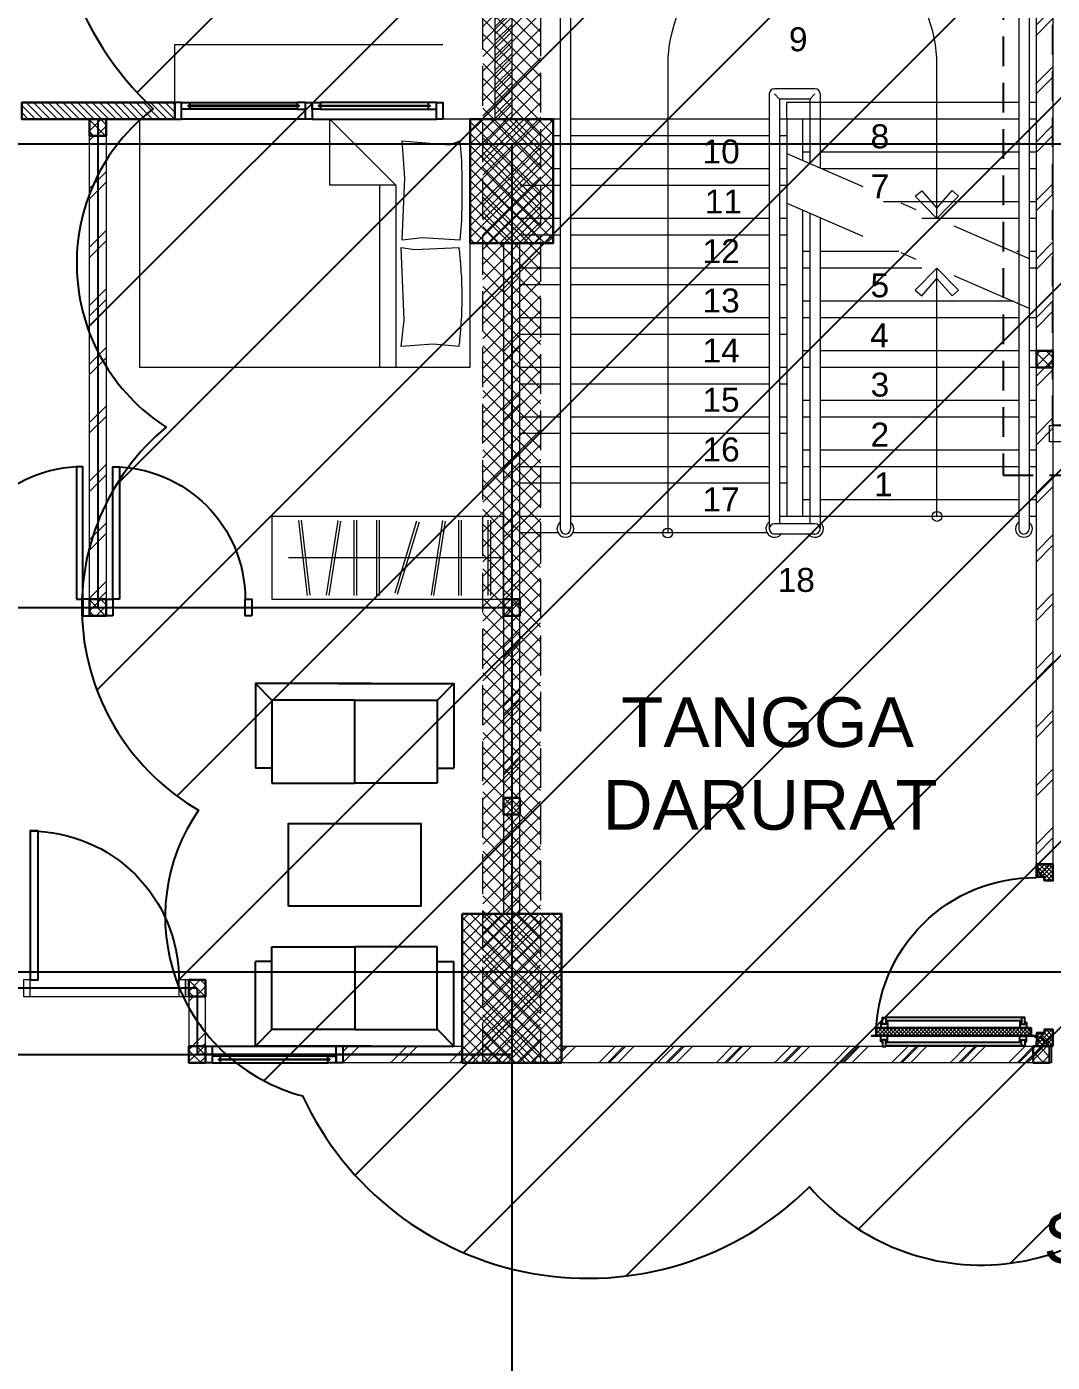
# Model space of a CAD drawing. Header units: millimetres. Extents: x -324 to 75, y -297 to 70.
# Drawn here: x -81.84 to -75.64, y 46.52 to 54.58 of the extents above; entities that cross this region are included whole.
import ezdxf

# ---------------------------------------------------------------- set-up
doc = ezdxf.new("R2010")
doc.units = ezdxf.units.MM
doc.linetypes.add('ACAD_ISO02W100', pattern=[15, 12, -3])
doc.linetypes.add('DASHDOT', pattern=[1, 0.5, -0.25, 0, -0.25])
doc.layers.get('defpoints').update_dxf_attribs({"color": 1})
for name, color, linetype, lineweight in [('ars', 11, 'Continuous', 0), ('ars @ 1', 11, 'Continuous', 0), ('ARSIR', 31, 'Continuous', 5), ('KOL', 1, 'Continuous', 30), ('KOLOM', 4, 'Continuous', 9), ('lan', 7, 'Continuous', 15), ('NOT', 7, 'Continuous', 20), ('Stair', 7, 'Continuous', 15), ('tem', 5, 'Continuous', 20), ('u', 6, 'Continuous', 20)]:
    doc.layers.add(name, color=color, linetype=linetype, lineweight=lineweight)
doc.layers.add('as', color=1, linetype='Continuous', plot=False)
for name, color, linetype in [('FURNITURE', 68, 'Continuous'), ('HID', 1, 'Continuous'), ('Kusen', 30, 'Continuous'), ('STL', 6, 'Continuous')]:
    doc.layers.add(name, color=color, linetype=linetype)
doc.styles.get("Standard").update_dxf_attribs({"font": 'arial.ttf'})
pattern_1 = [(225, (1.1, 1e-06), (-0.014142, 0.014142), []), (135, (1.1, 1e-06), (0.014142, 0.014142), [])]
pattern_2 = [(315, (-2e-13, 1e-06), (0.014142, 0.014142), []), (45, (-2e-13, 1e-06), (-0.014142, 0.014142), [])]
pattern_3 = [(225, (-5.95, -51.3), (0.022097087, -0.022097087), [])]

# ---------------------------------------------------------------- blocks, each defined once
blk = doc.blocks.new("k1'")
at = {"layer": 'ars'}
h = blk.add_hatch(dxfattribs=at)
h.set_pattern_fill('_USER', color=256, scale=0.05, angle=45, double=1, pattern_type=0)
h.set_pattern_definition([(45, (0, -5), (-0.03535534, 0.03535534), []), (135, (0, -5), (-0.03535534, -0.03535534), [])])
h.paths.add_polyline_path([(-0.3, -0.45), (0.3, -0.45), (0.3, 0.45), (-0.3, 0.45)])
at = {"layer": 'KOL'}
blk.add_lwpolyline([(-0.3, -0.45), (0.3, -0.45), (0.3, 0.45), (-0.3, 0.45)], close=True, dxfattribs=at)
blk = doc.blocks.new('T. J1')
at = {"layer": 'Kusen'}
for p, q in [((-0.7188, 0.1), (-0.0688, 0.1)), ((0.7212, 0.1), (0.0712, 0.1)), ((-0.0188, 0), (-0.7688, 0)), ((-0.0688, 0.06), (-0.7188, 0.06)), ((0.0212, 0), (0.7712, 0)), ((0.0712, 0.06), (0.7212, 0.06))]:
    blk.add_line(p, q, dxfattribs=at)
for points in [[(-0.8088, 0), (-0.7688, 0), (-0.7688, 0.1), (-0.8088, 0.1)], [(-0.0188, 0), (0.0212, 0), (0.0212, 0.1), (-0.0188, 0.1)], [(0.8112, 0), (0.7712, 0), (0.7712, 0.1), (0.8112, 0.1)]]:
    blk.add_lwpolyline(points, close=True, dxfattribs=at)
for points in [[(-0.7188, 0.0775), (-0.7188, 0.06), (-0.7688, 0.06), (-0.7688, 0.1), (-0.7188, 0.1), (-0.7188, 0.0825), (-0.7288, 0.0825), (-0.7288, 0.0775), (-0.7188, 0.0775)], [(-0.0688, 0.0775), (-0.0688, 0.06), (-0.0188, 0.06), (-0.0188, 0.1), (-0.0688, 0.1), (-0.0688, 0.0825), (-0.0588, 0.0825), (-0.0588, 0.0775), (-0.0688, 0.0775)], [(0.0712, 0.0775), (0.0712, 0.06), (0.0212, 0.06), (0.0212, 0.1), (0.0712, 0.1), (0.0712, 0.0825), (0.0612, 0.0825), (0.0612, 0.0775), (0.0712, 0.0775)], [(0.7212, 0.0775), (0.7212, 0.06), (0.7712, 0.06), (0.7712, 0.1), (0.7212, 0.1), (0.7212, 0.0825), (0.7312, 0.0825), (0.7312, 0.0775), (0.7212, 0.0775)]]:
    blk.add_lwpolyline(points, dxfattribs=at)
at = {"layer": 'Kusen', "color": 141}
for points in [[(-0.7288, 0.0775), (-0.0588, 0.0775), (-0.0588, 0.0825), (-0.7288, 0.0825)], [(0.7312, 0.0775), (0.0612, 0.0775), (0.0612, 0.0825), (0.7312, 0.0825)]]:
    blk.add_lwpolyline(points, close=True, dxfattribs=at)
blk = doc.blocks.new('P.80')
at = {"layer": 'Kusen'}
for points in [[(-69.8094, -74.8368), (-69.7694, -74.8368), (-69.7694, -74.0368), (-69.8094, -74.0368)], [(-70.6094, -74.9368), (-70.5694, -74.9368), (-70.5694, -74.8368), (-70.6094, -74.8368)], [(-69.7694, -74.9368), (-69.7294, -74.9368), (-69.7294, -74.8368), (-69.7694, -74.8368)]]:
    blk.add_lwpolyline(points, close=True, dxfattribs=at)
blk.add_arc((-69.7694, -74.8368), 0.8, 90, 180, dxfattribs=at)
blk = doc.blocks.new('K 10.10')
at = {"layer": 'ars'}
h = blk.add_hatch(dxfattribs=at)
h.set_pattern_fill('_USER', color=256, scale=0.05, angle=45, double=1, pattern_type=0)
h.set_pattern_definition([(45, (0, 0), (-0.035355339, 0.035355339), []), (135, (0, 0), (-0.035355339, -0.035355339), [])])
h.paths.add_polyline_path([(1560.5383, 1380.4069), (1560.6383, 1380.4069), (1560.6383, 1380.5069), (1560.5383, 1380.5069)])
at = {"layer": 'KOL'}
blk.add_lwpolyline([(1560.5383, 1380.4069), (1560.6383, 1380.4069), (1560.6383, 1380.5069), (1560.5383, 1380.5069)], close=True, dxfattribs=at)
blk = doc.blocks.new('P-90')
at = {"layer": 'Kusen'}
blk.add_lwpolyline([(374.6908, -21.5979), (374.7408, -21.5979), (374.7408, -22.4979), (374.6908, -22.4979)], close=True, dxfattribs=at)
at = {"layer": 'Kusen', "lineweight": 9}
for points in [[(373.8008, -22.4979), (373.8408, -22.4979), (373.8408, -22.5979), (373.8008, -22.5979)], [(374.7408, -22.4979), (374.7808, -22.4979), (374.7808, -22.5979), (374.7408, -22.5979)]]:
    blk.add_lwpolyline(points, close=True, dxfattribs=at)
at = {"layer": 'Kusen'}
blk.add_arc((374.7408, -22.4979), 0.9, 90, 180, dxfattribs=at)
blk = doc.blocks.new('BED1')
at = {"color": 0, "linetype": 'Continuous'}
for points in [[(1.9976, 0), (1.9976, 1.4976), (0, 1.4976), (0, 0), (1.9976, 0)], [(1.5484, 1.0993), (1.1489, 1.0993), (1.1489, 1.4976), (1.5484, 1.0993)], [(1.9346, 1.3656), (1.9443, 1.2458), (1.9467, 1.1259), (1.9467, 1.0061), (1.9443, 0.8862), (1.9346, 0.7663), (1.707, 0.7809), (1.586, 0.7663), (1.6017, 1.1404), (1.586, 1.3656), (1.8717, 1.3426), (1.9346, 1.3656)], [(1.4492, 1.0993), (1.4492, 0)], [(1.5484, 1.0993), (1.5484, 0)], [(1.9298, 0.1235), (1.7724, 0.138), (1.5799, 0.1235), (1.5981, 0.2833), (1.5799, 0.7228), (1.6634, 0.7094), (1.9298, 0.7228)], [(1.9298, 0.1235), (1.931, 0.1332), (1.9322, 0.1429), (1.9334, 0.1513), (1.9346, 0.161), (1.9346, 0.1707), (1.9358, 0.1804), (1.937, 0.1889), (1.9383, 0.1985), (1.9383, 0.2082), (1.9395, 0.2179), (1.9407, 0.2264), (1.9407, 0.2361), (1.9419, 0.2458), (1.9419, 0.2542), (1.9431, 0.2639), (1.9431, 0.2736), (1.9443, 0.2833), (1.9443, 0.2918), (1.9455, 0.3015), (1.9455, 0.3111), (1.9455, 0.3208), (1.9467, 0.3293), (1.9467, 0.339), (1.9467, 0.3487), (1.9467, 0.3584), (1.9479, 0.3668), (1.9479, 0.3765), (1.9479, 0.3862), (1.9479, 0.3959), (1.9479, 0.4044), (1.9479, 0.414), (1.9479, 0.4237), (1.9479, 0.4334), (1.9479, 0.4419), (1.9479, 0.4516), (1.9479, 0.4613), (1.9479, 0.4709), (1.9479, 0.4794), (1.9467, 0.4891), (1.9467, 0.4988), (1.9467, 0.5085), (1.9467, 0.5169), (1.9455, 0.5266), (1.9455, 0.5363), (1.9455, 0.546), (1.9443, 0.5545), (1.9443, 0.5642), (1.9431, 0.5738), (1.9431, 0.5835), (1.9419, 0.592), (1.9419, 0.6017), (1.9407, 0.6114), (1.9407, 0.6199), (1.9395, 0.6295), (1.9383, 0.6392), (1.9383, 0.6489), (1.937, 0.6574), (1.9358, 0.6671), (1.9346, 0.6768), (1.9346, 0.6864), (1.9334, 0.6949), (1.9322, 0.7046), (1.931, 0.7143), (1.9298, 0.7228)]]:
    blk.add_lwpolyline(points, dxfattribs=at)
blk = doc.blocks.new('LEMARI1')
for points in [[(0.6998, 0.4988), (-0.6998, 0.4988)], [(-0.6998, 0), (0.6998, 0), (0.6998, 0.4988), (-0.6998, 0.4988), (-0.6998, 0)], [(-0.5387, 0.4758), (-0.4855, 0.023)], [(-0.4685, 0.0254), (-0.5206, 0.477)], [(-0.3002, 0.4746), (-0.3705, 0.0242)], [(-0.3523, 0.0218), (-0.2821, 0.4709)], [(-0.2034, 0.477), (-0.2034, 0.0218)], [(-0.1852, 0.0218), (-0.1852, 0.477)], [(-0.0678, 0.477), (-0.0678, 0.0218)], [(-0.0496, 0.0218), (-0.0496, 0.477)], [(0.1755, 0.4722), (0.0436, 0.0363)], [(0.0605, 0.0315), (0.1937, 0.4673)], [(0.3317, 0.4746), (0.2627, 0.0242)], [(0.2797, 0.0218), (0.3499, 0.4709)], [(0.4286, 0.477), (0.4286, 0.0218)], [(0.4467, 0.0218), (0.4467, 0.477)], [(0.6053, 0.477), (0.6053, 0.0218)], [(0.6235, 0.0218), (0.6235, 0.477)], [(0.6998, 0.2494), (-0.5993, 0.2494)]]:
    blk.add_lwpolyline(points)
blk = doc.blocks.new('tamu02')
at = {"linetype": 'Continuous'}
for points in [[(-0.5005, 1.2448), (-0.5998, 1.3453)], [(0.1005, 1.3453), (-0.5985, 1.3453), (-0.5985, 0.8339)], [(-0.0993, 1.3453), (0.5998, 1.3453), (0.5998, 0.8339)], [(0.5005, 1.2448), (0.5998, 1.3453)], [(-0.4993, 0.7444), (0, 0.7444), (0, 1.2448), (-0.4993, 1.2448), (-0.4993, 0.7444)], [(0.5005, 0.7444), (0, 0.7444), (0, 1.2448), (0.5005, 1.2448), (0.5005, 0.7444)], [(-0.4993, 0.8339), (-0.5985, 0.8339)], [(0.5005, 0.8339), (0.5998, 0.8339)], [(-0.4993, -0.2444), (0, -0.2444), (0, -0.7448), (-0.4993, -0.7448), (-0.4993, -0.2444)], [(0.5005, -0.2444), (0, -0.2444), (0, -0.7448), (0.5005, -0.7448), (0.5005, -0.2444)], [(0.1005, -0.8453), (-0.5985, -0.8453), (-0.5985, -0.3339)], [(-0.4993, -0.3339), (-0.5985, -0.3339)], [(-0.0993, -0.8453), (0.5998, -0.8453), (0.5998, -0.3339)], [(0.5005, -0.3339), (0.5998, -0.3339)], [(-0.5005, -0.7448), (-0.5998, -0.8453)], [(0.5005, -0.7448), (0.5998, -0.8453)]]:
    blk.add_lwpolyline(points, dxfattribs=at)
blk.add_lwpolyline([(0.4, 0.5), (0.4, 0), (-0.4, 0), (-0.4, 0.5), (0.4, 0.5)])
blk = doc.blocks.new('T. J2')
at = {"layer": 'Kusen'}
for p, q in [((-0.3692, 0.1), (0.2808, 0.1)), ((-0.4192, 0), (0.3308, 0)), ((0.2808, 0.06), (-0.3692, 0.06))]:
    blk.add_line(p, q, dxfattribs=at)
for points in [[(-0.4592, 0), (-0.4192, 0), (-0.4192, 0.1), (-0.4592, 0.1)], [(0.3308, 0), (0.3708, 0), (0.3708, 0.1), (0.3308, 0.1)]]:
    blk.add_lwpolyline(points, close=True, dxfattribs=at)
for points in [[(-0.3692, 0.0775), (-0.3692, 0.06), (-0.4192, 0.06), (-0.4192, 0.1), (-0.3692, 0.1), (-0.3692, 0.0825), (-0.3792, 0.0825), (-0.3792, 0.0775), (-0.3692, 0.0775)], [(0.2808, 0.0775), (0.2808, 0.06), (0.3308, 0.06), (0.3308, 0.1), (0.2808, 0.1), (0.2808, 0.0825), (0.2908, 0.0825), (0.2908, 0.0775), (0.2808, 0.0775)]]:
    blk.add_lwpolyline(points, dxfattribs=at)
at = {"layer": 'Kusen', "color": 141}
blk.add_lwpolyline([(-0.3792, 0.0775), (0.2908, 0.0775), (0.2908, 0.0825), (-0.3792, 0.0825)], close=True, dxfattribs=at)
blk = doc.blocks.new('D-P90')
at = {"layer": 'ars'}
h = blk.add_hatch(dxfattribs=at)
h.set_pattern_fill('ANSI37', color=256, scale=0.005, angle=-90, style=0)
h.set_pattern_definition([(45, (-1350.94906, -1248.591899), (0.01122532015, -0.01122532015), []), (315, (-1350.94906, -1248.591899), (-0.01122532015, -0.01122532015), [])])
h.paths.add_polyline_path([(0.009, -0.1833, -0.414214), (0.01, -0.1843), (0.01, -1.1162, -0.414214), (0.009, -1.1172), (-0.0345, -1.1172, 0.414214), (-0.037, -1.1197), (-0.037, -1.142, -1), (-0.0385, -1.142), (-0.0385, -0.1585, -1), (-0.037, -0.1585), (-0.037, -0.1808, 0.414214), (-0.0345, -0.1833)])
at = {"layer": 'as'}
for p, q in [((-0.0395, -0.1577), (-0.0457, -0.1577)), ((-0.0425, -0.1608), (-0.0425, -0.1546))]:
    blk.add_line(p, q, dxfattribs=at)
at = {"layer": 'HID'}
for p, q in [((-0.0437, -0.1248), (-0.0915, -0.077)), ((-0.0423, -0.1234), (-0.0907, -0.075)), ((0.9423, -0.1234), (0.9907, -0.075)), ((0.9437, -0.1248), (0.9915, -0.077)), ((-0.0657, -0.147), (-0.023, -0.1043)), ((-0.0628, -0.147), (-0.023, -0.1072)), ((0.9657, -0.147), (0.923, -0.1043)), ((0.9628, -0.147), (0.923, -0.1072))]:
    blk.add_line(p, q, dxfattribs=at)
for points in [[(-0.0439, -0.1252), (-0.044, -0.1251), (-0.042, -0.1231), (-0.0419, -0.1232)], [(0.9439, -0.1252), (0.944, -0.1251), (0.942, -0.1231), (0.9419, -0.1232)]]:
    blk.add_lwpolyline(points, dxfattribs=at)
at = {"layer": 'KOL'}
blk.add_line((0.97, -0.13), (0.97, -0.15), dxfattribs=at)
at = {"layer": 'Kusen'}
for p, q in [((-0.0422, -0.1567), (-0.0378, -0.1577)), ((-0.0419, -0.1553), (-0.0376, -0.1562))]:
    blk.add_line(p, q, dxfattribs=at)
at = {"layer": 'Kusen', "ltscale": 2}
for p, q in [((-0.0986, -0.2206), (-0.0986, -1.0599)), ((-0.0786, -0.2406), (-0.0786, -1.0599)), ((-0.074, -0.2106), (-0.04, -0.2106)), ((-0.074, -0.2206), (-0.074, -0.2106)), ((-0.074, -0.2506), (-0.074, -0.2406)), ((-0.0615, -0.2506), (-0.0615, -0.2106)), ((-0.04, -0.2506), (-0.04, -0.2106)), ((0.0455, -0.2106), (0.0115, -0.2106)), ((0.0115, -0.2506), (0.0115, -0.2106)), ((0.033, -0.2506), (0.033, -0.2106)), ((0.0455, -0.2206), (0.0455, -0.2106)), ((0.0455, -0.2506), (0.0455, -0.2406)), ((0.0528, -0.2406), (0.0528, -1.0599)), ((0.0728, -0.2206), (0.0728, -1.0599)), ((-0.074, -0.2506), (-0.04, -0.2506)), ((0.0455, -0.2506), (0.0115, -0.2506)), ((-0.074, -1.0499), (-0.04, -1.0499)), ((-0.074, -1.0499), (-0.074, -1.0599)), ((-0.074, -1.0799), (-0.074, -1.0899)), ((-0.074, -1.0899), (-0.04, -1.0899)), ((-0.0615, -1.0499), (-0.0615, -1.0899)), ((-0.04, -1.0499), (-0.04, -1.0899)), ((0.0455, -1.0499), (0.0115, -1.0499)), ((0.0115, -1.0499), (0.0115, -1.0899)), ((0.0455, -1.0899), (0.0115, -1.0899)), ((0.033, -1.0499), (0.033, -1.0899)), ((0.0455, -1.0499), (0.0455, -1.0599)), ((0.0455, -1.0799), (0.0455, -1.0899))]:
    blk.add_line(p, q, dxfattribs=at)
for points in [[(-0.0986, -0.2406), (-0.0615, -0.2406), (-0.0615, -0.2206), (-0.0986, -0.2206), (-0.0986, -0.2406)], [(0.0728, -0.2406), (0.033, -0.2406), (0.033, -0.2206), (0.0728, -0.2206), (0.0728, -0.2406)], [(-0.1013, -1.0599), (-0.0615, -1.0599), (-0.0615, -1.0799), (-0.1013, -1.0799), (-0.1013, -1.0599)], [(0.0728, -1.0599), (0.033, -1.0599), (0.033, -1.0799), (0.0728, -1.0799), (0.0728, -1.0599)]]:
    blk.add_lwpolyline(points, dxfattribs=at)
at = {"layer": 'Kusen'}
blk.add_circle((-0.0425, -0.1577), 0.001, dxfattribs=at)
for radius, start, end in [(0.0025, 75.78042, 11.38506), (0.9611, 270, 0.45972)]:
    blk.add_arc((-0.0425, -0.1577), radius, start, end, dxfattribs=at)
at = {"layer": 'STL'}
for p, q in [((-0.0385, -0.1585), (-0.0385, -1.142)), ((-0.037, -0.1808), (-0.037, -0.1585)), ((-0.0345, -0.1833), (0.009, -0.1833)), ((0.01, -0.1843), (0.01, -1.1162)), ((-0.037, -1.1197), (-0.037, -1.142)), ((-0.0345, -1.1172), (0.009, -1.1172))]:
    blk.add_line(p, q, dxfattribs=at)
for points in [[(0, -0.1002), (0, -0.1032), (-0.0185, -0.1032, 0.414214), (-0.02, -0.1047), (-0.02, -0.148, -0.414214), (-0.022, -0.15), (-0.068, -0.15, -0.414214), (-0.07, -0.148), (-0.07, -0.13), (-0.067, -0.13), (-0.067, -0.1455, 0.414214), (-0.0655, -0.147), (-0.0245, -0.147, 0.414214), (-0.023, -0.1455), (-0.023, -0.1022, -0.414214), (-0.021, -0.1002)], [(0.9, -0.1002), (0.9, -0.1032), (0.9185, -0.1032, -0.414214), (0.92, -0.1047), (0.92, -0.148, 0.414214), (0.922, -0.15), (0.968, -0.15, 0.414214), (0.97, -0.148), (0.97, -0.13), (0.967, -0.13), (0.967, -0.1455, -0.414214), (0.9655, -0.147), (0.9245, -0.147, -0.414214), (0.923, -0.1455), (0.923, -0.1022, 0.414214), (0.921, -0.1002)]]:
    blk.add_lwpolyline(points, format="xyb", close=True, dxfattribs=at)
blk.add_lwpolyline([(0.009, -0.1818), (-0.0345, -0.1818, -0.414214), (-0.0355, -0.1808), (-0.0355, -0.1585, 1), (-0.04, -0.1585), (-0.04, -1.142, 1), (-0.0355, -1.142), (-0.0355, -1.1197, -0.414214), (-0.0345, -1.1187), (0.009, -1.1187, 0.414214), (0.0115, -1.1162), (0.0115, -0.1843)], format="xyb", dxfattribs=at)
for centre, radius, start, end in [((-0.0377, -0.1585), 0.00075, 0, 180), ((-0.0345, -0.1808), 0.0025, 180, 270), ((0.009, -0.1843), 0.0025, 360, 90), ((0.009, -0.1843), 0.001, 360, 90), ((-0.0345, -1.1197), 0.0025, 90, 180), ((0.009, -1.1162), 0.001, 270, 0), ((-0.0377, -1.142), 0.00075, 180, 0)]:
    blk.add_arc(centre, radius, start, end, dxfattribs=at)
blk = doc.blocks.new('PINTU DARURAT')
at = {"layer": 'ARSIR'}
h = blk.add_hatch(dxfattribs=at)
h.set_pattern_fill('_USER', color=256, scale=0.02, angle=315, style=0, double=1, pattern_type=0)
h.set_pattern_definition(pattern_2)
edge = h.paths.add_edge_path()
edge.add_line((0, 0), (0.1, 0))
edge.add_line((0.1, 0), (0.1, 0.0502))
edge.add_line((0.1, 0.0502), (0.077, 0.0502))
edge.add_line((0.077, 0.0502), (0.077, 0.0955))
edge.add_arc((0.0755, 0.0955), 0.0015, 360, 450)
edge.add_line((0.0755, 0.097), (0.0345, 0.097))
edge.add_arc((0.0345, 0.0955), 0.0015, 90, 180)
edge.add_line((0.033, 0.0955), (0.033, 0.08))
edge.add_line((0.033, 0.08), (0.03, 0.08))
edge.add_line((0.03, 0.08), (0.03, 0.1))
edge.add_line((0.03, 0.1), (0, 0.1))
edge.add_line((0, 0.1), (0, 0))
h = blk.add_hatch(dxfattribs=at)
h.set_pattern_fill('_USER', color=256, scale=0.02, angle=315, style=0, double=1, pattern_type=0)
h.set_pattern_definition(pattern_2)
edge = h.paths.add_edge_path()
edge.add_line((0, 0), (0.1, 0))
edge.add_line((0.1, 0), (0.1, 0.0502))
edge.add_line((0.1, 0.0502), (0.077, 0.0502))
edge.add_line((0.077, 0.0502), (0.077, 0.0955))
edge.add_arc((0.0755, 0.0955), 0.0015, 360, 450)
edge.add_line((0.0755, 0.097), (0.0345, 0.097))
edge.add_arc((0.0345, 0.0955), 0.0015, 90, 180)
edge.add_line((0.033, 0.0955), (0.033, 0.08))
edge.add_line((0.033, 0.08), (0.03, 0.08))
edge.add_line((0.03, 0.08), (0.03, 0.1))
edge.add_line((0.03, 0.1), (0, 0.1))
edge.add_line((0, 0.1), (0, 0))
h = blk.add_hatch(dxfattribs=at)
h.set_pattern_fill('_USER', color=256, scale=0.02, angle=315, style=0, double=1, pattern_type=0)
h.set_pattern_definition(pattern_1)
edge = h.paths.add_edge_path()
edge.add_line((1.1, 0), (1, 0))
edge.add_line((1, 0), (1, 0.0502))
edge.add_line((1, 0.0502), (1.023, 0.0502))
edge.add_line((1.023, 0.0502), (1.023, 0.0955))
edge.add_arc((1.0245, 0.0955), 0.0015, -630, -540, ccw=False)
edge.add_line((1.0245, 0.097), (1.0655, 0.097))
edge.add_arc((1.0655, 0.0955), 0.0015, -360, -270, ccw=False)
edge.add_line((1.067, 0.0955), (1.067, 0.08))
edge.add_line((1.067, 0.08), (1.07, 0.08))
edge.add_line((1.07, 0.08), (1.07, 0.1))
edge.add_line((1.07, 0.1), (1.1, 0.1))
edge.add_line((1.1, 0.1), (1.1, 0))
h = blk.add_hatch(dxfattribs=at)
h.set_pattern_fill('_USER', color=256, scale=0.02, angle=315, style=0, double=1, pattern_type=0)
h.set_pattern_definition(pattern_1)
edge = h.paths.add_edge_path()
edge.add_line((1.1, 0), (1, 0))
edge.add_line((1, 0), (1, 0.0502))
edge.add_line((1, 0.0502), (1.023, 0.0502))
edge.add_line((1.023, 0.0502), (1.023, 0.0955))
edge.add_arc((1.0245, 0.0955), 0.0015, -630, -540, ccw=False)
edge.add_line((1.0245, 0.097), (1.0655, 0.097))
edge.add_arc((1.0655, 0.0955), 0.0015, -360, -270, ccw=False)
edge.add_line((1.067, 0.0955), (1.067, 0.08))
edge.add_line((1.067, 0.08), (1.07, 0.08))
edge.add_line((1.07, 0.08), (1.07, 0.1))
edge.add_line((1.07, 0.1), (1.1, 0.1))
edge.add_line((1.1, 0.1), (1.1, 0))
at = {"layer": 'KOL'}
blk.add_line((1.1, 0.1), (1.1, 0), dxfattribs=at)
blk.add_line((1.1, 0.1), (1.1, 0), dxfattribs=at)
blk.add_line((1.1, 0.1), (1.1, 0), dxfattribs=at)
blk.add_line((1.1, 0.1), (1.1, 0), dxfattribs=at)
for points in [[(0, 0), (0.1, 0), (0.1, 0.0502), (0.077, 0.0502), (0.077, 0.0955, 0.414214), (0.0755, 0.097), (0.0345, 0.097, 0.414214), (0.033, 0.0955), (0.033, 0.08), (0.03, 0.08), (0.03, 0.1), (0, 0.1)], [(0, 0), (0.1, 0), (0.1, 0.0502), (0.077, 0.0502), (0.077, 0.0955, 0.414214), (0.0755, 0.097), (0.0345, 0.097, 0.414214), (0.033, 0.0955), (0.033, 0.08), (0.03, 0.08), (0.03, 0.1), (0, 0.1)], [(1.1, 0), (1, 0), (1, 0.0502), (1.023, 0.0502), (1.023, 0.0955, -0.414214), (1.0245, 0.097), (1.0655, 0.097, -0.414214), (1.067, 0.0955), (1.067, 0.08), (1.07, 0.08), (1.07, 0.1), (1.1, 0.1)], [(1.1, 0), (1, 0), (1, 0.0502), (1.023, 0.0502), (1.023, 0.0955, -0.414214), (1.0245, 0.097), (1.0655, 0.097, -0.414214), (1.067, 0.0955), (1.067, 0.08), (1.07, 0.08), (1.07, 0.1), (1.1, 0.1)]]:
    blk.add_lwpolyline(points, format="xyb", close=True, dxfattribs=at)
at = {"layer": 'Kusen', "xscale": -1, "rotation": 180}
blk.add_blockref('D-P90', (0.1, -0.05), dxfattribs=at)
blk = doc.blocks.new("k3'")
at = {"layer": 'ars'}
h = blk.add_hatch(dxfattribs=at)
h.set_pattern_fill('_USER', color=256, scale=0.05, angle=45, double=1, pattern_type=0)
h.set_pattern_definition([(45, (0, -4.975), (-0.03535534, 0.03535534), []), (135, (0, -4.975), (-0.03535534, -0.03535534), [])])
h.paths.add_polyline_path([(-0.25, -0.375), (0.25, -0.375), (0.25, 0.375), (-0.25, 0.375)])
at = {"layer": 'KOL'}
blk.add_lwpolyline([(-0.25, -0.375), (0.25, -0.375), (0.25, 0.375), (-0.25, 0.375)], close=True, dxfattribs=at)
blk = doc.blocks.new('SP ME1')
at = {"layer": 'ars'}
h = blk.add_hatch(dxfattribs=at)
h.set_pattern_fill('ANSI31', color=256, scale=0.25, style=0)
h.set_pattern_definition(pattern_3)
edge = h.paths.add_edge_path()
edge.add_line((-6.3, 5.7), (-6.3, 7.7))
edge.add_line((-6.3, 7.7), (-5.95, 7.7))
edge.add_line((-5.95, 7.7), (-5.95, 7.6))
edge.add_line((-5.95, 7.6), (-6.2, 7.6))
edge.add_line((-6.2, 7.6), (-6.2, 5.7))
edge.add_line((-6.2, 5.7), (-6.3, 5.7))
h = blk.add_hatch(dxfattribs=at)
h.set_pattern_fill('ANSI31', color=256, scale=0.25, style=0)
h.set_pattern_definition(pattern_3)
edge = h.paths.add_edge_path()
edge.add_line((-6.3, 5.7), (-6.3, 7.7))
edge.add_line((-6.3, 7.7), (-5.95, 7.7))
edge.add_line((-5.95, 7.7), (-5.95, 7.6))
edge.add_line((-5.95, 7.6), (-6.2, 7.6))
edge.add_line((-6.2, 7.6), (-6.2, 5.7))
edge.add_line((-6.2, 5.7), (-6.3, 5.7))
h = blk.add_hatch(dxfattribs=at)
h.set_pattern_fill('ANSI37', color=256, scale=0.02, style=0)
h.set_pattern_definition([(45, (262.191906, -190.19391), (-0.044901281, 0.044901281), []), (135, (262.191906, -190.19391), (-0.044901281, -0.044901281), [])])
h.paths.add_polyline_path([(-6.025, 0), (-6.375, 0), (-6.375, 7), (-6.0247, 7)])
at = {"layer": 'ars @ 1'}
h = blk.add_hatch(dxfattribs=at)
h.set_pattern_fill('TEMBOK', color=256, scale=0.25)
h.set_pattern_definition([(45, (1576.61878, -452.5532), (-0.176776695, 0.176776695), []), (45, (1576.68128, -452.5532), (-0.176776695, 0.176776695), [])])
h.paths.add_polyline_path([(-2.93, 1.2), (-3.03, 1.2), (-3.03, 6.75), (-2.93, 6.75)])
h = blk.add_hatch(dxfattribs=at)
h.set_pattern_fill('TEMBOK', color=256, scale=0.25)
h.set_pattern_definition([(45, (24.5328, -51.42464), (-0.1767767, 0.1767767), []), (45, (24.5953, -51.42464), (-0.1767767, 0.1767767), [])])
h.paths.add_polyline_path([(-6.25, 2.8), (-6.15, 2.8), (-6.15, 4.95), (-6.25, 4.95)])
h = blk.add_hatch(dxfattribs=at)
h.set_pattern_fill('TEMBOK', color=256, scale=0.25)
h.set_pattern_definition([(45, (24.5328, -49.32464), (-0.1767767, 0.1767767), []), (45, (24.5953, -49.32464), (-0.1767767, 0.1767767), [])])
h.paths.add_polyline_path([(-6.25, 1.6), (-6.15, 1.6), (-6.15, 2.7), (-6.25, 2.7)])
h = blk.add_hatch(dxfattribs=at)
h.set_pattern_fill('TEMBOK', color=256, scale=0.25)
h.set_pattern_definition([(45, (24.5328, -48.82464), (-0.1767767, 0.1767767), []), (45, (24.5953, -48.82464), (-0.1767767, 0.1767767), [])])
h.paths.add_polyline_path([(-6.25, 0.9), (-6.15, 0.9), (-6.15, 1.5), (-6.25, 1.5)])
h = blk.add_hatch(dxfattribs=at)
h.set_pattern_fill('TEMBOK', color=256, scale=0.25)
h.set_pattern_definition([(45, (1576.71095, -452.5532), (-0.176776695, 0.176776695), []), (45, (1576.77345, -452.5532), (-0.176776695, 0.176776695), [])])
h.paths.add_polyline_path([(-5.9, 0), (-5.9, 0.1), (-2.9378, 0.1), (-2.9378, 0)])
at = {"layer": 'ars'}
for p, q in [((-5.9062, 7.5562), (-5.9062, 3.225)), ((-3.0738, 7.5563), (-3.0738, 4.4175)), ((-5.8437, 7.4937), (-5.8437, 3.225)), ((-3.1363, 7.4938), (-3.1363, 4.4446)), ((-4.6437, 5.8525), (-4.6437, 3.225)), ((-4.3675, 5.8837), (-4.6125, 5.8837)), ((-4.3988, 5.8212), (-4.5812, 5.8212)), ((-4.5812, 5.8212), (-4.5812, 3.2562)), ((-4.3988, 5.8212), (-4.3988, 5.4324)), ((-4.3363, 5.8525), (-4.3363, 5.4053)), ((-4.3066, 5.8), (-4.5375, 5.8)), ((-4.5375, 5.7), (-4.5375, 5.8)), ((-3.1363, 5.8), (-4.3363, 5.8)), ((-3.03, 5.8), (-3.0738, 5.8)), ((-5.9062, 5.6), (-5.95, 5.6)), ((-4.6437, 5.6), (-5.8437, 5.6)), ((-4.5375, 5.6), (-4.5812, 5.6)), ((-4.3988, 5.5), (-4.4425, 5.5)), ((-3.1363, 5.5), (-4.3363, 5.5)), ((-3.03, 5.5), (-3.0738, 5.5)), ((-5.9062, 5.3), (-6.15, 5.3)), ((-4.6437, 5.3), (-5.8437, 5.3)), ((-4.5375, 5.3), (-4.5812, 5.3)), ((-3.1363, 5.2), (-3.9541, 5.2)), ((-3.03, 5.2), (-3.0738, 5.2)), ((-4.3988, 5.1324), (-4.3988, 3.2562)), ((-4.3363, 5.1053), (-4.3363, 3.225)), ((-5.9062, 5), (-6.15, 5)), ((-4.6437, 5), (-5.8437, 5)), ((-4.5375, 5), (-4.5812, 5)), ((-4.3988, 4.9), (-4.4425, 4.9)), ((-3.8619, 4.9), (-4.3363, 4.9)), ((-3.1363, 4.9), (-3.1488, 4.9)), ((-3.03, 4.9), (-3.0738, 4.9)), ((-5.9062, 4.7), (-6.15, 4.7)), ((-4.6437, 4.7), (-5.8437, 4.7)), ((-4.5375, 4.7), (-4.5812, 4.7)), ((-4.3988, 4.6), (-4.4425, 4.6)), ((-3.1688, 4.6), (-4.3363, 4.6)), ((-3.1363, 4.5946), (-3.1363, 3.225)), ((-3.0738, 4.5675), (-3.0738, 3.225)), ((-5.9062, 4.4), (-6.15, 4.4)), ((-4.6437, 4.4), (-5.8437, 4.4)), ((-4.5375, 4.4), (-4.5812, 4.4)), ((-4.3988, 4.3), (-4.4425, 4.3)), ((-3.1363, 4.3), (-4.3363, 4.3)), ((-3.03, 4.3), (-3.0738, 4.3)), ((-5.9062, 4.1), (-6.15, 4.1)), ((-4.6437, 4.1), (-5.8437, 4.1)), ((-4.5375, 4.1), (-4.5812, 4.1)), ((-4.3988, 4), (-4.4425, 4)), ((-3.1363, 4), (-4.3363, 4)), ((-3.03, 4), (-3.0738, 4)), ((-5.9062, 3.8), (-6.15, 3.8)), ((-4.6437, 3.8), (-5.8437, 3.8)), ((-4.5375, 3.8), (-4.5812, 3.8)), ((-4.3988, 3.7), (-4.4425, 3.7)), ((-3.1363, 3.7), (-4.3363, 3.7)), ((-3.03, 3.7), (-3.0738, 3.7)), ((-5.9062, 3.5), (-6.15, 3.5)), ((-4.6437, 3.5), (-5.8437, 3.5)), ((-4.5375, 3.5), (-4.5812, 3.5)), ((-4.3988, 3.4), (-4.4425, 3.4)), ((-3.1363, 3.4), (-4.3363, 3.4)), ((-3.03, 3.4), (-3.0738, 3.4)), ((-4.3675, 3.2562), (-4.6125, 3.2562)), ((-5.9197, 3.2), (-6.15, 3.2)), ((-4.6572, 3.2), (-5.8303, 3.2)), ((-4.3675, 3.1937), (-4.6125, 3.1937))]:
    blk.add_line(p, q, dxfattribs=at)
for points in [[(-4.5812, 5.8212), (-4.6125, 5.8525)], [(-4.3988, 5.8212), (-4.3675, 5.8525)]]:
    blk.add_lwpolyline(points, dxfattribs=at)
for centre, radius, start, end in [((-4.6125, 5.8525), 0.0312, 90, 180), ((-4.3675, 5.8525), 0.0312, 0, 90), ((-5.875, 3.225), 0.0512, 127.57187, 52.42813), ((-4.6125, 3.225), 0.0512, 127.57187, 322.42813), ((-4.6125, 3.225), 0.0312, 90, 270), ((-4.3675, 3.225), 0.0512, 217.57187, 52.42813), ((-4.3675, 3.225), 0.0312, 270, 90), ((-3.105, 3.225), 0.0512, 127.57187, 52.42813), ((-5.875, 3.225), 0.0312, 180, 0), ((-3.105, 3.225), 0.0312, 180, 0)]:
    blk.add_arc(centre, radius, start, end, dxfattribs=at)
at = {"layer": 'defpoints', "color": 3, "linetype": 'ACAD_ISO02W100', "ltscale": 0.015}
blk.add_lwpolyline([(-0.05, 3.55), (-0.05, 3.85), (-2.93, 3.85), (-2.93, 7.6), (-2.93, 7.6), (-3.23, 7.6), (-3.23, 3.55), (-0.05, 3.55)], dxfattribs=at)
at = {"layer": 'KOLOM', "linetype": 'ACAD_ISO02W100', "ltscale": 0.02}
blk.add_lwpolyline([(-6.025, 0), (-6.375, 0), (-6.3749, 7), (-6.0249, 7)], close=True, dxfattribs=at)
at = {"layer": 'lan'}
for p, q in [((-5.257, 6.0266), (-5.257, 3.2)), ((-3.6309, 5.1), (-3.6309, 6.0266)), ((-5.9062, 5.7), (-5.95, 5.7)), ((-4.6437, 5.7), (-5.8437, 5.7)), ((-4.3066, 5.7), (-4.5812, 5.7)), ((-4.5375, 5.7), (-4.5812, 5.7)), ((-4.5375, 5.7), (-4.5375, 3.3)), ((-4.3988, 5.7), (-4.4425, 5.7)), ((-4.4425, 5.7), (-4.4425, 5.4513)), ((-3.1363, 5.7), (-4.3363, 5.7)), ((-3.03, 5.7), (-3.0738, 5.7)), ((-5.9062, 5.4), (-5.95, 5.4)), ((-4.6437, 5.4), (-5.8437, 5.4)), ((-4.5375, 5.4), (-4.5812, 5.4)), ((-3.1363, 5.4), (-4.3239, 5.4)), ((-3.03, 5.4), (-3.0738, 5.4)), ((-5.9062, 5.1), (-6.15, 5.1)), ((-4.6437, 5.1), (-5.8437, 5.1)), ((-4.5375, 5.1), (-4.5812, 5.1)), ((-4.4425, 5.1513), (-4.4425, 3.3)), ((-3.1363, 5.1), (-3.723, 5.1)), ((-3.03, 5.1), (-3.0738, 5.1)), ((-5.9062, 4.8), (-6.15, 4.8)), ((-4.6437, 4.8), (-5.8437, 4.8)), ((-4.5375, 4.8), (-4.5812, 4.8)), ((-4.3988, 4.8), (-4.4425, 4.8)), ((-3.723, 4.8), (-4.3363, 4.8)), ((-3.6309, 3.3), (-3.6309, 4.8)), ((-3.03, 4.8), (-3.0738, 4.8)), ((-5.9062, 4.5), (-6.15, 4.5)), ((-4.6437, 4.5), (-5.8437, 4.5)), ((-4.5375, 4.5), (-4.5812, 4.5)), ((-4.3988, 4.5), (-4.4425, 4.5)), ((-3.1363, 4.5), (-4.3363, 4.5)), ((-3.03, 4.5), (-3.0738, 4.5)), ((-5.9062, 4.2), (-6.15, 4.2)), ((-4.6437, 4.2), (-5.8437, 4.2)), ((-4.5375, 4.2), (-4.5812, 4.2)), ((-4.3988, 4.2), (-4.4425, 4.2)), ((-3.1363, 4.2), (-4.3363, 4.2)), ((-3.03, 4.2), (-3.0738, 4.2)), ((-5.9062, 3.9), (-6.15, 3.9)), ((-4.6437, 3.9), (-5.8437, 3.9)), ((-4.5375, 3.9), (-4.5812, 3.9)), ((-4.3988, 3.9), (-4.4425, 3.9)), ((-3.1363, 3.9), (-4.3363, 3.9)), ((-3.03, 3.9), (-3.0738, 3.9)), ((-5.9062, 3.6), (-6.15, 3.6)), ((-4.6437, 3.6), (-5.8437, 3.6)), ((-4.5375, 3.6), (-4.5812, 3.6)), ((-4.3988, 3.6), (-4.4425, 3.6)), ((-3.1363, 3.6), (-4.3363, 3.6)), ((-3.03, 3.6), (-3.0738, 3.6)), ((-5.9062, 3.3), (-6.15, 3.3)), ((-4.6437, 3.3), (-5.8437, 3.3)), ((-4.5375, 3.3), (-4.5812, 3.3)), ((-4.3239, 3.3), (-4.5639, 3.3)), ((-4.3988, 3.3), (-4.4425, 3.3)), ((-3.1363, 3.3), (-4.3363, 3.3)), ((-3.03, 3.3), (-3.0738, 3.3))]:
    blk.add_line(p, q, dxfattribs=at)
at = {"layer": 'lan', "linetype": 'DASHDOT'}
for p, q in [((-4.5375, 5.4925), (-2.9378, 4.8)), ((-4.5375, 5.1925), (-2.9378, 4.5))]:
    blk.add_line(p, q, dxfattribs=at)
at = {"layer": 'lan', "ltscale": 2}
for points in [[(-3.5395, 5.2679), (-3.5001, 5.2338), (-3.6309, 5.1), (-3.7617, 5.2337), (-3.7223, 5.2678), (-3.6309, 5.1623), (-3.5395, 5.2679)], [(-3.5395, 4.6321), (-3.5001, 4.6662), (-3.6309, 4.8), (-3.7617, 4.6663), (-3.7223, 4.6322), (-3.6309, 4.7377), (-3.5395, 4.6321)]]:
    blk.add_lwpolyline(points, close=True, dxfattribs=at)
at = {"layer": 'lan'}
blk.add_arc((-4.4439, 6.0266), 0.813, 0, 180, dxfattribs=at)
blk.add_arc((-4.4439, 6.0266), 0.813, 0, 180, dxfattribs=at)
at = {"layer": 'Stair'}
for centre in [(-3.6309, 3.3), (-5.257, 3.2)]:
    blk.add_circle(centre, 0.0296, dxfattribs=at)
at = {"layer": 'tem'}
blk.add_lwpolyline([(-6.3, 5.7), (-6.3, 7.7), (-5.95, 7.7), (-5.95, 7.6), (-6.2, 7.6), (-6.2, 5.7), (-6.3, 5.7)], dxfattribs=at)
blk.add_lwpolyline([(-6.3, 5.7), (-6.3, 7.7), (-5.95, 7.7), (-5.95, 7.6), (-6.2, 7.6), (-6.2, 5.7), (-6.3, 5.7)], dxfattribs=at)
for points in [[(-2.93, 1.2), (-3.03, 1.2), (-3.03, 6.75), (-2.93, 6.75)], [(-6.25, 2.8), (-6.15, 2.8), (-6.15, 4.95), (-6.25, 4.95)], [(-2.95, 3.75), (-2.95, 3.85), (-2.5936, 3.85), (-2.5936, 3.75)], [(-6.25, 1.6), (-6.15, 1.6), (-6.15, 2.7), (-6.25, 2.7)], [(-6.25, 0.9), (-6.15, 0.9), (-6.15, 1.5), (-6.25, 1.5)], [(-5.9, 0), (-5.9, 0.1), (-2.9378, 0.1), (-2.9378, 0)]]:
    blk.add_lwpolyline(points, close=True, dxfattribs=at)
at = {"color": 2, "rotation": 90}
blk.add_blockref('PINTU DARURAT', (-2.93, 0.1), dxfattribs=at)
at = {"layer": 'KOL', "xscale": -1, "rotation": 180}
for name, p in [("k3'", (-6.2, 5.325)), ("k3'", (-6.2, 5.325)), ("k1'", (-6.2, 0.45)), ("k1'", (-6.2, 0.45))]:
    blk.add_blockref(name, p, dxfattribs=at)
at = {"layer": 'KOLOM', "extrusion": (0, 0, -1), "xscale": -1, "zscale": -1, "rotation": 180}
for p in [(-1557.6083, 1384.7069), (-1554.3883, 1383.2069), (-1554.3883, 1382.0069), (-1557.5883, 1380.5069)]:
    blk.add_blockref('K 10.10', p, dxfattribs=at)
blk = doc.blocks.new('A-2')
at = {"layer": 'ars'}
h = blk.add_hatch(dxfattribs=at)
h.set_pattern_fill('ANSI31', color=256, scale=0.25, angle=180, style=0)
h.set_pattern_definition([(135, (-519.768732, -326.73004), (0.0220970869, 0.0220970869), [])])
h.paths.add_polyline_path([(-28.325, 56.2695), (-29.25, 56.2695), (-29.25, 56.3695), (-28.325, 56.3695)])
h = blk.add_hatch(dxfattribs=at)
h.set_pattern_fill('TEMBOK', color=256, scale=0.25)
h.set_pattern_definition([(45, (4.4428, -0.8551), (-0.1767767, 0.1767767), []), (45, (4.5053, -0.8551), (-0.1767767, 0.1767767), [])])
h.paths.add_polyline_path([(-28.84, 53.3695), (-28.74, 53.3695), (-28.74, 56.1695), (-28.84, 56.1695)])
h = blk.add_hatch(dxfattribs=at)
h.set_pattern_fill('TEMBOK', color=256, scale=0.25)
h.set_pattern_definition([(45, (3.8428, -7.2551), (-0.1767767, 0.1767767), []), (45, (3.9053, -7.2551), (-0.1767767, 0.1767767), [])])
h.paths.add_polyline_path([(-28.24, 50.6695), (-28.14, 50.6695), (-28.14, 50.9695), (-28.24, 50.9695)])
h = blk.add_hatch(dxfattribs=at)
h.set_pattern_fill('TEMBOK', color=256, scale=0.25)
h.set_pattern_definition([(45, (3.8928, -3.5551), (-0.1767767, 0.1767767), []), (45, (3.9553, -3.5551), (-0.1767767, 0.1767767), [])])
h.paths.add_polyline_path([(-26.59, 50.5695), (-27.31, 50.5695), (-27.31, 50.6695), (-26.59, 50.6695)])
at = {"layer": 'ars @ 1'}
h = blk.add_hatch(dxfattribs=at)
h.set_pattern_fill('TEMBOK', color=256, scale=0.25)
h.set_pattern_definition([(45, (4.4428, 1.2449), (-0.1767767, 0.1767767), []), (45, (4.5053, 1.2449), (-0.1767767, 0.1767767), [])])
h.paths.add_polyline_path([(-26.34, 51.4695), (-26.24, 51.4695), (-26.24, 53.2695), (-26.34, 53.2695)])
h = blk.add_hatch(dxfattribs=at)
h.set_pattern_fill('TEMBOK', color=256, scale=0.25)
h.set_pattern_definition([(45, (1556.62095, -401.98365), (-0.176776695, 0.176776695), []), (45, (1556.68345, -401.98365), (-0.176776695, 0.176776695), [])])
h.paths.add_polyline_path([(-25.99, 50.5695), (-25.99, 50.6695), (-23.0278, 50.6695), (-23.0278, 50.5695)])
at = {"layer": 'as'}
for p, q in [((-28.79, 56.2695), (-28.79, 53.3195)), ((-32.49, 56.1195), (41.91, 56.1195)), ((-26.29, 56.1195), (-26.29, 43.0195)), ((-32.49, 53.3195), (-26.29, 53.3195)), ((-32.49, 51.1195), (41.91, 51.1195)), ((-28.19, 51.0195), (-29.29, 51.0195)), ((-28.19, 51.0195), (-28.19, 50.6195)), ((-29.49, 50.6195), (-26.29, 50.6195)), ((-26.29, 50.6195), (-28.19, 50.6195))]:
    blk.add_line(p, q, dxfattribs=at)
at = {"layer": 'KOL'}
blk.add_lwpolyline([(-28.325, 56.2695), (-29.25, 56.2695), (-29.25, 56.3695), (-28.325, 56.3695)], close=True, dxfattribs=at)
at = {"layer": 'lan'}
for p, q in [((-28.325, 56.3695), (-28.325, 56.7195)), ((-28.325, 56.7195), (-26.705, 56.7195)), ((-29.2, 50.9695), (-28.3, 50.9695))]:
    blk.add_line(p, q, dxfattribs=at)
at = {"layer": 'tem'}
for points in [[(-28.74, 53.3695), (-28.84, 53.3695), (-28.84, 56.1695), (-28.74, 56.1695)], [(-26.34, 51.4695), (-26.24, 51.4695), (-26.24, 53.2695), (-26.34, 53.2695)], [(-28.26, 50.9695), (-28.24, 50.9695), (-28.24, 51.0695), (-28.26, 51.0695)], [(-28.24, 50.6695), (-28.14, 50.6695), (-28.14, 50.9695), (-28.24, 50.9695)], [(-27.31, 50.6695), (-26.59, 50.6695), (-26.59, 50.5695), (-27.31, 50.5695)], [(-25.99, 50.5695), (-25.99, 50.6695), (-23.0278, 50.6695), (-23.0278, 50.5695)]]:
    blk.add_lwpolyline(points, close=True, dxfattribs=at)
at = {"layer": 'ars'}
for name, p in [('BED1', (-28.5376, 54.772)), ('LEMARI1', (-27.0398, 53.3695))]:
    blk.add_blockref(name, p, dxfattribs=at)
at = {"layer": 'FURNITURE', "rotation": 180}
blk.add_blockref('tamu02', (-27.2385, 52.0149), dxfattribs=at)
at = {"layer": 'KOL', "xscale": -1, "rotation": 180}
blk.add_blockref("k1'", (-26.29, 51.0195), dxfattribs=at)
blk.add_blockref("k1'", (-26.29, 51.0195), dxfattribs=at)
at = {"layer": 'KOLOM', "extrusion": (0, 0, -1), "zscale": -1, "rotation": 180}
for p in [(1589.3783, 1436.6764), (1589.3783, 1433.7764), (1588.7783, 1431.4764), (1588.7783, 1431.0764)]:
    blk.add_blockref('K 10.10', p, dxfattribs=at)
at = {"layer": 'Kusen', "xscale": -1}
for name, p in [('T. J1', (-27.5139, 56.2695)), ('P.80', (-98.4694, 128.2064)), ('P-90', (345.5408, 73.5674))]:
    blk.add_blockref(name, p, dxfattribs=at)
at = {"layer": 'Kusen'}
blk.add_blockref('P.80', (40.8894, 128.2064), dxfattribs=at)
at = {"layer": 'Kusen', "xscale": -1, "rotation": 180}
blk.add_blockref('T. J2', (-27.6808, 50.6695), dxfattribs=at)
at = {"layer": 'u'}
blk.add_blockref('SP ME1', (-20.09, 50.5696), dxfattribs=at)

msp = doc.modelspace()

# ---------------------------------------------------------------- hatches: boundary and pattern name
at = {"layer": 'defpoints'}
h = msp.add_hatch(dxfattribs=at)
h.set_pattern_fill('ANSI31', color=2, scale=0.25, style=0)
h.set_pattern_definition([(45, (268.5598, -0.1966), (-0.561266, 0.561266), [])])
edge = h.paths.add_edge_path()
edge.add_arc((-72.5641, 56.301), 1.0368, 354.71106, 464.71106)
edge.add_arc((-74.8414, 56.4197), 2.1995, 23.69987, 133.69987)
edge.add_arc((-77.6449, 56.877), 1.7123, 41.42308, 151.42308)
edge.add_arc((-79.7238, 56.9717), 0.925, 51.54314, 161.54314)
edge.add_arc((-79.7244, 55.5109), 1.9606, 116.56563, 226.56563)
edge.add_arc((-80.3602, 53.1536), 1.1742, 127.3394, 237.3394)
edge.add_arc((-80.0854, 51.0766), 1.4177, 129.84829, 239.84829)
edge.add_arc((-79.8792, 49.2076), 1.1211, 144.99949, 254.99949)
edge.add_arc((-78.4459, 48.9223), 1.8991, 204.83336, 314.83336)
edge.add_arc((-76.0704, 48.4767), 1.3735, 221.0037, 331.0037)
edge.add_arc((-73.9404, 48.7827), 1.3441, 226.30013, 336.30013)
edge.add_arc((-71.885, 49.4044), 1.4249, 234.63767, 344.63767)
edge.add_arc((-71.5292, 50.5647), 1.8443, 303.5108, 413.5108)
edge.add_arc((-72.4379, 53.7415), 2.6252, 319.80937, 429.80937)

# ---------------------------------------------------------------- linework, layer by layer
at = {"layer": 'defpoints', "color": 2}
msp.add_lwpolyline([(-71.5318, 56.2054, 0.520567), (-72.8274, 57.3038, 0.520567), (-76.361, 58.0099, 0.520567), (-79.1486, 57.696, 0.520567), (-80.6012, 57.2646, 0.520567), (-81.0724, 54.0872, 0.520567), (-80.9939, 52.1651, 0.520567), (-80.7975, 49.8507, 0.520567), (-80.1694, 48.1247, 0.520567), (-77.107, 47.5755, 0.520567), (-74.869, 47.8109, 0.520567), (-72.7096, 48.2424, 0.520567), (-70.511, 49.0269, 0.520567), (-70.4325, 52.0474, 0.520567)], format="xyb", close=True, dxfattribs=at)

# ---------------------------------------------------------------- block references
at = {"layer": 'defpoints'}
msp.add_blockref('A-2', (-52.6163, -2.2441), dxfattribs=at)

# ---------------------------------------------------------------- texts
at = {"layer": 'NOT'}
for s, width, insert, char_height, attachment_point in [('\\pi0.10474;9', 0.304716, (-77.3359, 54.4334), 0.144817, 7), ('\\pi0.10465;8', 0.304716, (-76.8427, 53.8474), 0.144817, 7), ('\\pi0.055698;10', 0.304716, (-77.8091, 53.7555), 0.144817, 7), ('\\pi0.10548;7', 0.304716, (-76.8427, 53.5474), 0.144817, 7), ('\\pi0.069429;11', 0.304716, (-77.8091, 53.4555), 0.144817, 7), ('\\pi0.056192;12', 0.304716, (-77.8091, 53.1555), 0.144817, 7), ('\\pi0.10435;5', 0.304716, (-76.8427, 52.9474), 0.144817, 7), ('\\pi0.055451;13', 0.304716, (-77.8091, 52.8555), 0.144817, 7), ('\\pi0.10227;4', 0.304716, (-76.8427, 52.6474), 0.144817, 7), ('\\pi0.055747;14', 0.304716, (-77.8091, 52.5555), 0.144817, 7), ('\\pi0.10494;3', 0.304716, (-76.8427, 52.3474), 0.144817, 7), ('\\pi0.054907;15', 0.304716, (-77.8091, 52.2555), 0.144817, 7), ('\\pi0.1044;2', 0.304716, (-76.8427, 52.0474), 0.144817, 7), ('\\pi0.0555;16', 0.304716, (-77.8091, 51.9555), 0.144817, 7), ('\\pi0.12569;1', 0.304716, (-76.8427, 51.7474), 0.144817, 7), ('\\pi0.055451;17', 0.304716, (-77.8091, 51.6555), 0.144817, 7), ('\\pi0.055303;18', 0.304716, (-77.3547, 51.1676), 0.144817, 7), ('\\pi0.45061;TANGGA \\P\\pi0.33837;DARURAT', 2.661726, (-78.6961, 50.5329), 0.3, 1), ('\\pi0.37622;SELASAR', 2.661726, (-76.0699, 47.4134), 0.3, 1)]:
    msp.add_mtext_dynamic_manual_height_columns(s, width=width, gutter_width=1, heights=[0], dxfattribs=dict(at, insert=insert, char_height=char_height, attachment_point=attachment_point))

doc.saveas('drawing.dxf')
